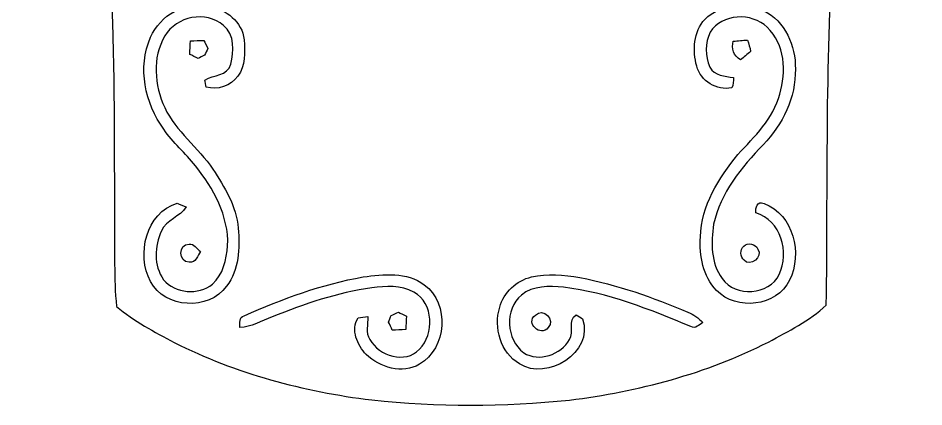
# Model space of a CAD drawing. Header units: centimetres. Extents: x -5.4 to 5.4, y -12.7 to 12.7.
# Drawn here: x -5.43 to 5.4, y -12.72 to -8.07 of the extents above; entities that cross this region are included whole.
import ezdxf

# ---------------------------------------------------------------- set-up
doc = ezdxf.new("R2010")
doc.units = ezdxf.units.CM
doc.header["$MEASUREMENT"] = 0
doc.layers.add('Camada 1', color=7, linetype='Continuous')

msp = doc.modelspace()

# ---------------------------------------------------------------- linework, layer by layer
at = {"layer": 'Camada 1', "color": 156}
for points, knots in [([(-1.06856, 12.66895), (-0.07338, 12.7261), (0.92709, 12.70846), (1.91769, 12.59451), (1.91769, 12.59451), (3.05964, 12.45517), (4.21462, 12.20893), (5.22958, 11.6466), (5.22958, 11.6466), (5.2966, 11.6025), (5.40419, 11.56934), (5.39043, 11.4688), (5.39043, 11.4688), (5.38268, 11.20034), (5.2712, 10.95021), (5.18829, 10.69869), (5.18829, 10.69869), (5.07612, 10.69904), (4.96393, 10.70151), (4.8521, 10.70574), (4.8521, 10.70574), (4.82669, 10.49301), (4.65771, 10.33004), (4.45593, 10.27677), (4.45593, 10.27677), (4.35539, 10.23443), (4.1991, 10.25418), (4.1723, 10.12048), (4.1723, 10.12048), (4.09397, 9.98431), (4.26402, 9.89223), (4.27248, 9.76136), (4.27248, 9.76136), (4.28907, 9.57438), (4.20616, 9.39058), (4.07282, 9.26182), (4.07282, 9.26182), (4.06964, 4.00015), (4.06717, -1.26188), (4.06752, -6.52392), (4.06752, -6.52392), (4.27248, -6.66362), (4.28625, -6.93844), (4.294, -7.16314), (4.294, -7.16314), (4.29436, -7.90363), (4.2499, -8.6427), (4.25097, -9.38318), (4.25097, -9.38318), (4.24144, -10.09049), (4.24921, -10.79816), (4.2365, -11.50513), (4.2365, -11.50513), (4.03718, -11.69387), (3.78459, -11.81735), (3.54541, -11.94859), (3.54541, -11.94859), (2.80282, -12.32358), (1.98825, -12.54371), (1.16416, -12.64214), (1.16416, -12.64214), (0.37923, -12.7247), (-0.41627, -12.72363), (-1.2012, -12.64143), (-1.2012, -12.64143), (-2.01789, -12.5423), (-2.82539, -12.32464), (-3.56234, -11.95422), (-3.56234, -11.95422), (-3.80223, -11.82687), (-4.046, -11.6974), (-4.25379, -11.52102), (-4.25379, -11.52102), (-4.28695, -11.18588), (-4.27214, -10.84826), (-4.27672, -10.51207), (-4.27672, -10.51207), (-4.28271, -9.60191), (-4.27567, -8.69102), (-4.31517, -7.78191), (-4.31517, -7.78191), (-4.31305, -7.44502), (-4.36457, -7.0986), (-4.26931, -6.77016), (-4.26931, -6.77016), (-4.24885, -6.68443), (-4.19559, -6.61423), (-4.13349, -6.55496), (-4.13349, -6.55496), (-4.06964, -6.50592), (-4.09081, -6.41914), (-4.08622, -6.35), (-4.08622, -6.35), (-4.11091, -5.77391), (-4.0774, -5.19747), (-4.09575, -4.62173), (-4.09575, -4.62173), (-4.09716, -0.07126), (-4.09963, 4.47993), (-4.09928, 9.0304), (-4.09928, 9.0304), (-4.10739, 9.12988), (-4.07, 9.25089), (-4.15536, 9.32638), (-4.15536, 9.32638), (-4.31482, 9.50101), (-4.37091, 9.8178), (-4.17512, 9.98677), (-4.17512, 9.98677), (-4.18711, 10.06404), (-4.20933, 10.13918), (-4.23757, 10.21221), (-4.23757, 10.21221), (-4.42348, 10.25666), (-4.62667, 10.29616), (-4.76284, 10.44151), (-4.76284, 10.44151), (-4.8341, 10.51065), (-4.85598, 10.60979), (-4.87079, 10.70397), (-4.87079, 10.70397), (-4.98544, 10.70256), (-5.09975, 10.69939), (-5.2137, 10.69763), (-5.2137, 10.69763), (-5.31071, 10.97103), (-5.43065, 11.24937), (-5.4183, 11.54535), (-5.4183, 11.54535), (-4.98863, 11.82193), (-4.50919, 12.01278), (-4.02412, 12.16836), (-4.02412, 12.16836), (-3.06634, 12.46575), (-2.06657, 12.60404), (-1.06856, 12.66895)], [0, 0, 0, 0, 0.02857143, 0.02857143, 0.02857143, 0.02857143, 0.05714286, 0.05714286, 0.05714286, 0.05714286, 0.08571429, 0.08571429, 0.08571429, 0.08571429, 0.11428571, 0.11428571, 0.11428571, 0.11428571, 0.14285714, 0.14285714, 0.14285714, 0.14285714, 0.17142857, 0.17142857, 0.17142857, 0.17142857, 0.2, 0.2, 0.2, 0.2, 0.22857143, 0.22857143, 0.22857143, 0.22857143, 0.25714286, 0.25714286, 0.25714286, 0.25714286, 0.28571429, 0.28571429, 0.28571429, 0.28571429, 0.31428571, 0.31428571, 0.31428571, 0.31428571, 0.34285714, 0.34285714, 0.34285714, 0.34285714, 0.37142857, 0.37142857, 0.37142857, 0.37142857, 0.4, 0.4, 0.4, 0.4, 0.42857143, 0.42857143, 0.42857143, 0.42857143, 0.45714286, 0.45714286, 0.45714286, 0.45714286, 0.48571429, 0.48571429, 0.48571429, 0.48571429, 0.51428571, 0.51428571, 0.51428571, 0.51428571, 0.54285714, 0.54285714, 0.54285714, 0.54285714, 0.57142857, 0.57142857, 0.57142857, 0.57142857, 0.6, 0.6, 0.6, 0.6, 0.62857143, 0.62857143, 0.62857143, 0.62857143, 0.65714286, 0.65714286, 0.65714286, 0.65714286, 0.68571429, 0.68571429, 0.68571429, 0.68571429, 0.71428571, 0.71428571, 0.71428571, 0.71428571, 0.74285714, 0.74285714, 0.74285714, 0.74285714, 0.77142857, 0.77142857, 0.77142857, 0.77142857, 0.8, 0.8, 0.8, 0.8, 0.82857143, 0.82857143, 0.82857143, 0.82857143, 0.85714286, 0.85714286, 0.85714286, 0.85714286, 0.88571429, 0.88571429, 0.88571429, 0.88571429, 0.91428571, 0.91428571, 0.91428571, 0.91428571, 0.94285714, 0.94285714, 0.94285714, 0.94285714, 1, 1, 1, 1]), ([(-3.84562, -8.29875), (-3.84562, -8.29875), (-3.84562, -8.29875), (-3.84562, -8.29875), (-3.84562, -8.29875), (-4.00507, -8.65857), (-3.91266, -9.08897), (-3.68899, -9.40047), (-3.68899, -9.40047), (-3.58034, -9.56062), (-3.43041, -9.6855), (-3.31045, -9.8365), (-3.31045, -9.8365), (-3.09562, -10.1099), (-2.90936, -10.43515), (-2.92417, -10.79429), (-2.92417, -10.79429), (-2.9397, -10.95903), (-2.97568, -11.1393), (-3.1062, -11.25361), (-3.1062, -11.25361), (-3.27306, -11.38836), (-3.55353, -11.37143), (-3.68969, -11.2014), (-3.68969, -11.2014), (-3.81353, -11.03347), (-3.79942, -10.79887), (-3.71686, -10.61614), (-3.71686, -10.61614), (-3.65583, -10.48278), (-3.49425, -10.45104), (-3.41877, -10.33003), (-3.41877, -10.33003), (-3.44594, -10.31909), (-3.50026, -10.29652), (-3.52743, -10.28522), (-3.52743, -10.28522), (-3.90277, -10.40024), (-4.01849, -10.89978), (-3.84739, -11.22186), (-3.84739, -11.22186), (-3.677, -11.54818), (-3.15207, -11.57569), (-2.93792, -11.28077), (-2.93792, -11.28077), (-2.78411, -11.08533), (-2.77847, -10.8225), (-2.79752, -10.58545), (-2.79752, -10.58545), (-2.81869, -10.32262), (-2.95945, -10.0919), (-3.10198, -9.87743), (-3.10198, -9.87743), (-3.27342, -9.61602), (-3.54471, -9.42974), (-3.67665, -9.14082), (-3.67665, -9.14082), (-3.79906, -8.87482), (-3.83117, -8.54216), (-3.67524, -8.28286), (-3.67524, -8.28286), (-3.5373, -8.04827), (-3.18206, -7.97348), (-2.9739, -8.15869), (-2.9739, -8.15869), (-2.83491, -8.26735), (-2.85184, -8.46842), (-2.88466, -8.62188), (-2.88466, -8.62188), (-2.92876, -8.76194), (-3.09033, -8.74783), (-3.1958, -8.81027), (-3.1958, -8.81027), (-3.19229, -8.83143), (-3.18487, -8.87411), (-3.18135, -8.89528), (-3.18135, -8.89528), (-3.04517, -8.93514), (-2.88678, -8.88152), (-2.80423, -8.76547), (-2.80423, -8.76547), (-2.70615, -8.64305), (-2.7178, -8.47548), (-2.72767, -8.32872), (-2.72767, -8.32872), (-2.74708, -8.11423), (-2.94674, -7.96254), (-3.14607, -7.92339), (-3.14607, -7.92339), (-3.43076, -7.86058), (-3.73379, -8.03451), (-3.84562, -8.29875)], [0, 0, 0, 0, 0.04166667, 0.04166667, 0.04166667, 0.04166667, 0.08333333, 0.08333333, 0.08333333, 0.08333333, 0.125, 0.125, 0.125, 0.125, 0.16666667, 0.16666667, 0.16666667, 0.16666667, 0.20833333, 0.20833333, 0.20833333, 0.20833333, 0.25, 0.25, 0.25, 0.25, 0.29166667, 0.29166667, 0.29166667, 0.29166667, 0.33333333, 0.33333333, 0.33333333, 0.33333333, 0.375, 0.375, 0.375, 0.375, 0.41666667, 0.41666667, 0.41666667, 0.41666667, 0.45833333, 0.45833333, 0.45833333, 0.45833333, 0.5, 0.5, 0.5, 0.5, 0.54166667, 0.54166667, 0.54166667, 0.54166667, 0.58333333, 0.58333333, 0.58333333, 0.58333333, 0.625, 0.625, 0.625, 0.625, 0.66666667, 0.66666667, 0.66666667, 0.66666667, 0.70833333, 0.70833333, 0.70833333, 0.70833333, 0.75, 0.75, 0.75, 0.75, 0.79166667, 0.79166667, 0.79166667, 0.79166667, 0.83333333, 0.83333333, 0.83333333, 0.83333333, 0.875, 0.875, 0.875, 0.875, 0.91666667, 0.91666667, 0.91666667, 0.91666667, 1, 1, 1, 1]), ([(2.78659, -8.08319), (2.78659, -8.08319), (2.78659, -8.08319), (2.78659, -8.08319), (2.78659, -8.08319), (2.64548, -8.22995), (2.63666, -8.45819), (2.68639, -8.64551), (2.68639, -8.64551), (2.73297, -8.82402), (2.92522, -8.93867), (3.10549, -8.90447), (3.10549, -8.90447), (3.13265, -8.86919), (3.12173, -8.82227), (3.12773, -8.78134), (3.12773, -8.78134), (3.02612, -8.76299), (2.89524, -8.76265), (2.84444, -8.65504), (2.84444, -8.65504), (2.78411, -8.52594), (2.78589, -8.36612), (2.84726, -8.23806), (2.84726, -8.23806), (2.99366, -8.01299), (3.34115, -7.99818), (3.52918, -8.17879), (3.52918, -8.17879), (3.74509, -8.37881), (3.75849, -8.7129), (3.68087, -8.97924), (3.68087, -8.97924), (3.60221, -9.27206), (3.37889, -9.48867), (3.17853, -9.7028), (3.17853, -9.7028), (2.95275, -9.98573), (2.73861, -10.31416), (2.73015, -10.68846), (2.73015, -10.68846), (2.71814, -10.91388), (2.76048, -11.16259), (2.92522, -11.3291), (2.92522, -11.3291), (3.16159, -11.58027), (3.64313, -11.52172), (3.79835, -11.20846), (3.79835, -11.20846), (3.95286, -10.89096), (3.84632, -10.42034), (3.49179, -10.29053), (3.49179, -10.29053), (3.40676, -10.25136), (3.38983, -10.33814), (3.39231, -10.40165), (3.39231, -10.40165), (3.695, -10.49055), (3.79976, -10.87296), (3.67312, -11.13861), (3.67312, -11.13861), (3.55389, -11.39048), (3.14959, -11.41341), (2.9912, -11.1887), (2.9912, -11.1887), (2.85574, -11.00242), (2.85537, -10.75619), (2.88924, -10.53782), (2.88924, -10.53782), (2.97249, -10.16387), (3.22121, -9.85448), (3.48192, -9.58461), (3.48192, -9.58461), (3.71264, -9.34225), (3.87526, -9.01946), (3.86679, -8.67867), (3.86679, -8.67867), (3.87208, -8.40351), (3.74614, -8.1026), (3.48684, -7.97913), (3.48684, -7.97913), (3.26284, -7.85777), (2.9665, -7.90397), (2.78659, -8.08319)], [0, 0, 0, 0, 0.04545455, 0.04545455, 0.04545455, 0.04545455, 0.09090909, 0.09090909, 0.09090909, 0.09090909, 0.13636364, 0.13636364, 0.13636364, 0.13636364, 0.18181818, 0.18181818, 0.18181818, 0.18181818, 0.22727273, 0.22727273, 0.22727273, 0.22727273, 0.27272727, 0.27272727, 0.27272727, 0.27272727, 0.31818182, 0.31818182, 0.31818182, 0.31818182, 0.36363636, 0.36363636, 0.36363636, 0.36363636, 0.40909091, 0.40909091, 0.40909091, 0.40909091, 0.45454545, 0.45454545, 0.45454545, 0.45454545, 0.5, 0.5, 0.5, 0.5, 0.54545455, 0.54545455, 0.54545455, 0.54545455, 0.59090909, 0.59090909, 0.59090909, 0.59090909, 0.63636364, 0.63636364, 0.63636364, 0.63636364, 0.68181818, 0.68181818, 0.68181818, 0.68181818, 0.72727273, 0.72727273, 0.72727273, 0.72727273, 0.77272727, 0.77272727, 0.77272727, 0.77272727, 0.81818182, 0.81818182, 0.81818182, 0.81818182, 0.86363636, 0.86363636, 0.86363636, 0.86363636, 0.90909091, 0.90909091, 0.90909091, 0.90909091, 1, 1, 1, 1]), ([(-3.36937, -8.34248), (-3.36937, -8.34248), (-3.36937, -8.34248), (-3.36937, -8.34248), (-3.36937, -8.34248), (-3.37326, -8.39576), (-3.37572, -8.44973), (-3.37643, -8.5037), (-3.37643, -8.5037), (-3.35209, -8.51605), (-3.30305, -8.54075), (-3.27871, -8.5531), (-3.27871, -8.5531), (-3.25895, -8.54287), (-3.21909, -8.5224), (-3.19933, -8.51217), (-3.19933, -8.51217), (-3.18947, -8.49241), (-3.16934, -8.45326), (-3.15948, -8.4335), (-3.15948, -8.4335), (-3.17183, -8.40916), (-3.19617, -8.36012), (-3.20852, -8.33578), (-3.20852, -8.33578), (-3.26214, -8.33613), (-3.31611, -8.33861), (-3.36937, -8.34248)], [0, 0, 0, 0, 0.125, 0.125, 0.125, 0.125, 0.25, 0.25, 0.25, 0.25, 0.375, 0.375, 0.375, 0.375, 0.5, 0.5, 0.5, 0.5, 0.625, 0.625, 0.625, 0.625, 0.75, 0.75, 0.75, 0.75, 1, 1, 1, 1]), ([(3.12384, -8.34565), (3.12384, -8.34565), (3.12384, -8.34565), (3.12384, -8.34565), (3.12384, -8.34565), (3.1002, -8.43526), (3.12844, -8.51782), (3.20957, -8.56684), (3.20957, -8.56684), (3.25084, -8.53475), (3.29388, -8.5044), (3.33162, -8.46807), (3.33162, -8.46807), (3.32246, -8.42186), (3.31045, -8.37671), (3.2953, -8.33261), (3.2953, -8.33261), (3.23814, -8.33508), (3.18065, -8.33966), (3.12384, -8.34565)], [0, 0, 0, 0, 0.16666667, 0.16666667, 0.16666667, 0.16666667, 0.33333333, 0.33333333, 0.33333333, 0.33333333, 0.5, 0.5, 0.5, 0.5, 0.66666667, 0.66666667, 0.66666667, 0.66666667, 1, 1, 1, 1]), ([(-3.38454, -10.99185), (-3.38454, -10.99185), (-3.38454, -10.99185), (-3.38454, -10.99185), (-3.38454, -10.99185), (-3.3027, -11.00666), (-3.28507, -10.91211), (-3.24979, -10.86202), (-3.24979, -10.86202), (-3.29423, -10.83451), (-3.32493, -10.7643), (-3.38525, -10.77736), (-3.38525, -10.77736), (-3.51542, -10.76819), (-3.51508, -11.0003), (-3.38454, -10.99185)], [0, 0, 0, 0, 0.2, 0.2, 0.2, 0.2, 0.4, 0.4, 0.4, 0.4, 0.6, 0.6, 0.6, 0.6, 1, 1, 1, 1]), ([(3.25154, -10.80065), (3.25154, -10.80065), (3.25154, -10.80065), (3.25154, -10.80065), (3.25154, -10.80065), (3.20321, -10.84121), (3.20357, -10.92694), (3.25261, -10.96751), (3.25261, -10.96751), (3.32775, -11.05252), (3.4865, -10.92763), (3.41665, -10.83486), (3.41665, -10.83486), (3.39478, -10.77066), (3.29352, -10.75055), (3.25154, -10.80065)], [0, 0, 0, 0, 0.2, 0.2, 0.2, 0.2, 0.4, 0.4, 0.4, 0.4, 0.6, 0.6, 0.6, 0.6, 1, 1, 1, 1]), ([(-1.30281, -11.16858), (-1.30281, -11.16858), (-1.30281, -11.16858), (-1.30281, -11.16858), (-1.30281, -11.16858), (-1.79599, -11.25536), (-2.27047, -11.42929), (-2.72591, -11.63389), (-2.72591, -11.63389), (-2.79471, -11.64836), (-2.77176, -11.7242), (-2.77988, -11.77536), (-2.77988, -11.77536), (-2.64018, -11.76972), (-2.51882, -11.69387), (-2.39077, -11.64554), (-2.39077, -11.64554), (-2.00625, -11.49278), (-1.61079, -11.35556), (-1.19909, -11.2977), (-1.19909, -11.2977), (-1.03222, -11.27619), (-0.84912, -11.2663), (-0.69639, -11.34957), (-0.69639, -11.34957), (-0.46002, -11.48467), (-0.44591, -11.85121), (-0.63076, -12.03501), (-0.63076, -12.03501), (-0.79728, -12.21387), (-1.11441, -12.11367), (-1.22307, -11.91789), (-1.22307, -11.91789), (-1.27847, -11.83569), (-1.24388, -11.73444), (-1.24741, -11.64342), (-1.24741, -11.64342), (-1.28658, -11.6466), (-1.32537, -11.65189), (-1.36384, -11.65895), (-1.36384, -11.65895), (-1.45661, -11.80217), (-1.37159, -11.98527), (-1.26683, -12.0971), (-1.26683, -12.0971), (-1.10418, -12.25408), (-0.83431, -12.33382), (-0.6283, -12.21493), (-0.6283, -12.21493), (-0.30232, -12.02265), (-0.2667, -11.48891), (-0.5715, -11.26137), (-0.5715, -11.26137), (-0.78105, -11.10614), (-1.05938, -11.13472), (-1.30281, -11.16858)], [0, 0, 0, 0, 0.06666667, 0.06666667, 0.06666667, 0.06666667, 0.13333333, 0.13333333, 0.13333333, 0.13333333, 0.2, 0.2, 0.2, 0.2, 0.26666667, 0.26666667, 0.26666667, 0.26666667, 0.33333333, 0.33333333, 0.33333333, 0.33333333, 0.4, 0.4, 0.4, 0.4, 0.46666667, 0.46666667, 0.46666667, 0.46666667, 0.53333333, 0.53333333, 0.53333333, 0.53333333, 0.6, 0.6, 0.6, 0.6, 0.66666667, 0.66666667, 0.66666667, 0.66666667, 0.73333333, 0.73333333, 0.73333333, 0.73333333, 0.8, 0.8, 0.8, 0.8, 0.86666667, 0.86666667, 0.86666667, 0.86666667, 1, 1, 1, 1]), ([(0.33055, -11.5323), (0.33055, -11.5323), (0.33055, -11.5323), (0.33055, -11.5323), (0.33055, -11.5323), (0.25223, -11.77466), (0.34466, -12.07381), (0.56515, -12.20998), (0.56515, -12.20998), (0.89923, -12.41918), (1.45661, -12.07347), (1.32221, -11.67165), (1.32221, -11.67165), (1.30315, -11.65895), (1.26505, -11.63355), (1.246, -11.62085), (1.246, -11.62085), (1.13946, -11.68929), (1.22624, -11.82652), (1.16628, -11.91894), (1.16628, -11.91894), (1.06045, -12.09781), (0.8001, -12.19446), (0.61736, -12.07557), (0.61736, -12.07557), (0.40781, -11.91682), (0.38417, -11.557), (0.58914, -11.38485), (0.58914, -11.38485), (0.73025, -11.27371), (0.92251, -11.273), (1.0929, -11.29171), (1.0929, -11.29171), (1.62489, -11.35661), (2.12689, -11.55841), (2.61796, -11.76301), (2.61796, -11.76301), (2.67334, -11.79512), (2.71533, -11.73797), (2.75872, -11.71397), (2.75872, -11.71397), (2.70791, -11.66213), (2.64971, -11.61732), (2.58127, -11.59228), (2.58127, -11.59228), (2.16358, -11.41518), (1.73389, -11.25889), (1.28693, -11.17494), (1.28693, -11.17494), (1.09677, -11.14531), (0.89958, -11.12307), (0.71013, -11.16824), (0.71013, -11.16824), (0.53128, -11.21163), (0.37958, -11.35415), (0.33055, -11.5323)], [0, 0, 0, 0, 0.06666667, 0.06666667, 0.06666667, 0.06666667, 0.13333333, 0.13333333, 0.13333333, 0.13333333, 0.2, 0.2, 0.2, 0.2, 0.26666667, 0.26666667, 0.26666667, 0.26666667, 0.33333333, 0.33333333, 0.33333333, 0.33333333, 0.4, 0.4, 0.4, 0.4, 0.46666667, 0.46666667, 0.46666667, 0.46666667, 0.53333333, 0.53333333, 0.53333333, 0.53333333, 0.6, 0.6, 0.6, 0.6, 0.66666667, 0.66666667, 0.66666667, 0.66666667, 0.73333333, 0.73333333, 0.73333333, 0.73333333, 0.8, 0.8, 0.8, 0.8, 0.86666667, 0.86666667, 0.86666667, 0.86666667, 1, 1, 1, 1]), ([(-0.96801, -11.62931), (-0.96801, -11.62931), (-0.96801, -11.62931), (-0.96801, -11.62931), (-0.96801, -11.62931), (-0.97542, -11.64943), (-0.9906, -11.69), (-0.99835, -11.71046), (-0.99835, -11.71046), (-0.98777, -11.73409), (-0.9666, -11.78136), (-0.95603, -11.80535), (-0.95603, -11.80535), (-0.9024, -11.80394), (-0.84842, -11.80182), (-0.79445, -11.799), (-0.79445, -11.799), (-0.79092, -11.74503), (-0.78809, -11.69175), (-0.78634, -11.63849), (-0.78634, -11.63849), (-0.81033, -11.62685), (-0.8576, -11.60285), (-0.88159, -11.59121), (-0.88159, -11.59121), (-0.90311, -11.60073), (-0.94614, -11.61979), (-0.96801, -11.62931)], [0, 0, 0, 0, 0.125, 0.125, 0.125, 0.125, 0.25, 0.25, 0.25, 0.25, 0.375, 0.375, 0.375, 0.375, 0.5, 0.5, 0.5, 0.5, 0.625, 0.625, 0.625, 0.625, 0.75, 0.75, 0.75, 0.75, 1, 1, 1, 1]), ([(0.75706, -11.62543), (0.75706, -11.62543), (0.75706, -11.62543), (0.75706, -11.62543), (0.75706, -11.62543), (0.63253, -11.72104), (0.81915, -11.89107), (0.91052, -11.77536), (0.91052, -11.77536), (1.00646, -11.68471), (0.84561, -11.52913), (0.75706, -11.62543)], [0, 0, 0, 0, 0.25, 0.25, 0.25, 0.25, 0.5, 0.5, 0.5, 0.5, 1, 1, 1, 1])]:
    msp.add_open_spline(points, degree=3, knots=knots, dxfattribs=at)

doc.saveas('drawing.dxf')
